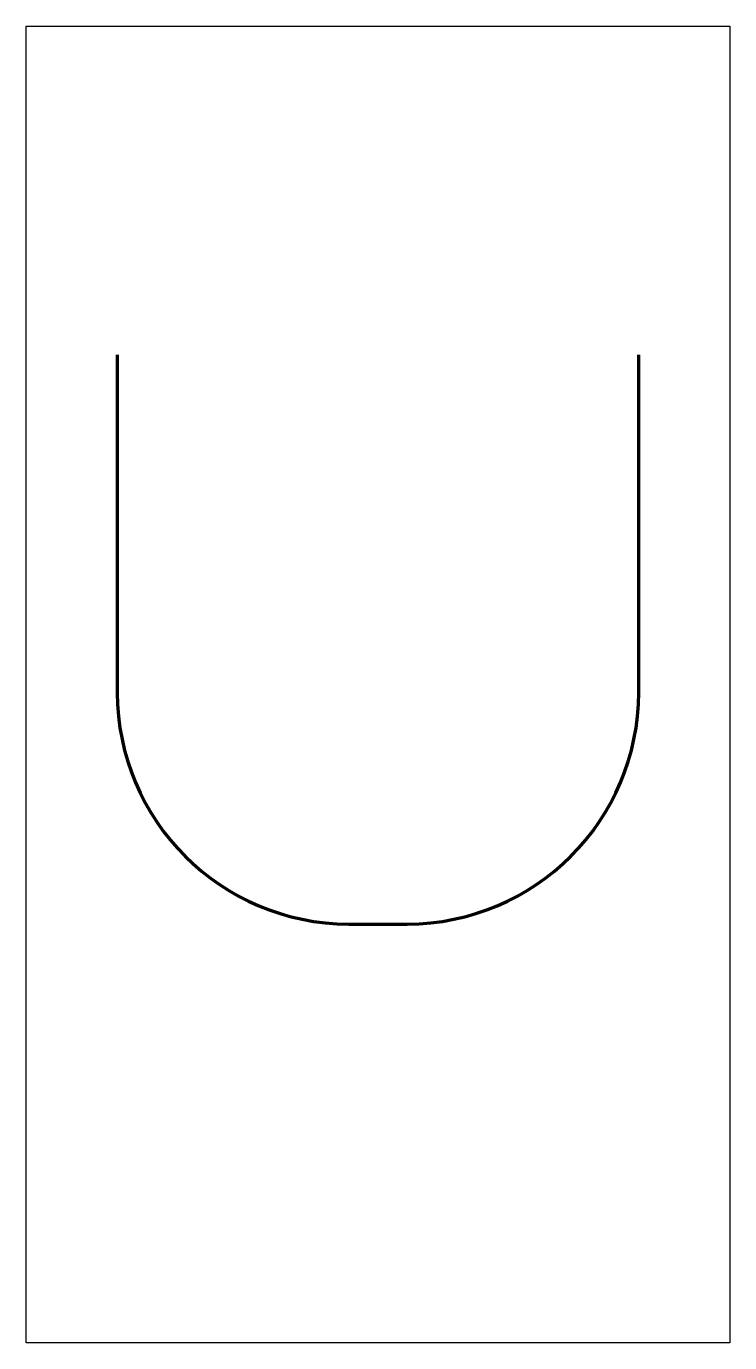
# Model space of a CAD drawing. Header units: millimetres. Extents: x 0 to 61, y 0 to 114.
import ezdxf

# ---------------------------------------------------------------- set-up
doc = ezdxf.new("R2010")
doc.units = ezdxf.units.MM
doc.layers.add('ic', color=7, linetype='Continuous', lineweight=100, true_color=0x948979)

msp = doc.modelspace()

# ---------------------------------------------------------------- linework, layer by layer
for p, q in [((0, 0), (0, 113.7)), ((0, 113.7), (60.75, 113.7)), ((60.75, 113.7), (60.75, 0)), ((60.75, 0), (0, 0))]:
    msp.add_line(p, q)
at = {"layer": 'ic'}
for p, q in [((7.86, 85.32), (7.86, 56.16)), ((52.89, 56.16), (52.89, 85.32)), ((27.86, 36.16), (32.89, 36.16))]:
    msp.add_line(p, q, dxfattribs=at)
for centre, start, end in [((27.86, 56.16), 180, 270), ((32.89, 56.16), 270, 0)]:
    msp.add_arc(centre, 20, start, end, dxfattribs=at)

doc.saveas('drawing.dxf')
